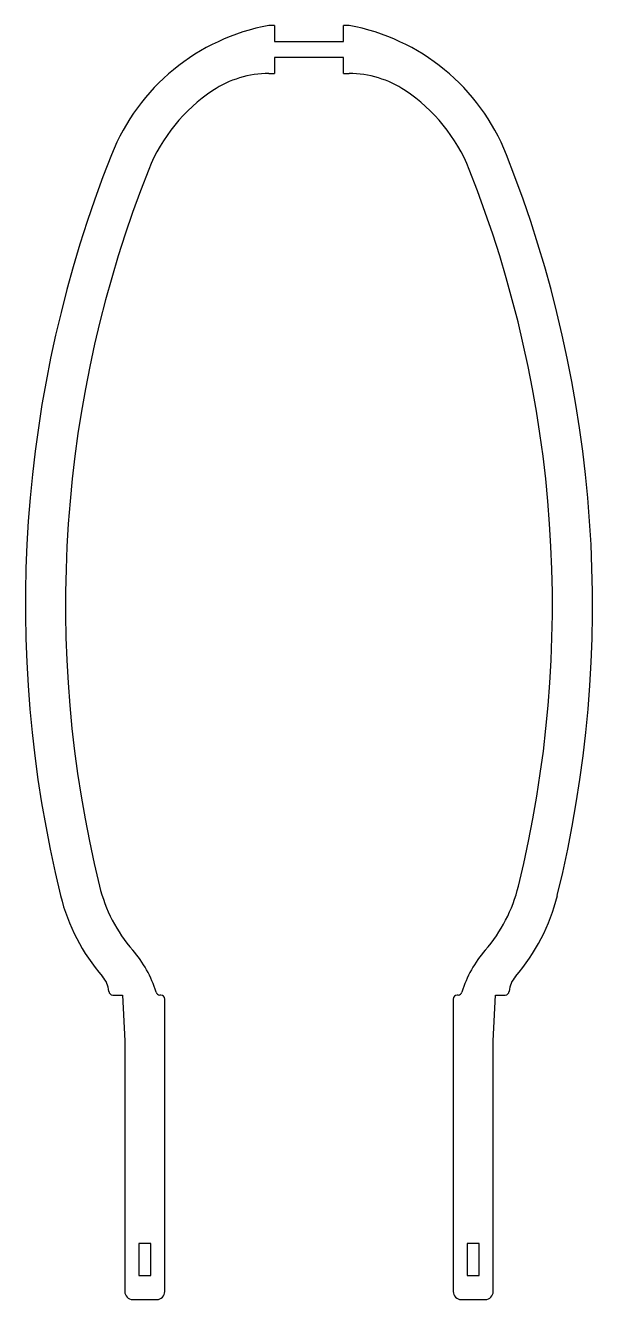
# Model space of a CAD drawing. Header units: millimetres. Extents: x -82 to -12, y -100 to 59.
import ezdxf

# ---------------------------------------------------------------- set-up
doc = ezdxf.new("R2010")
doc.units = ezdxf.units.MM

msp = doc.modelspace()

# ---------------------------------------------------------------- linework, layer by layer
at = {"color": 7, "linetype": 'Continuous', "lineweight": 25}
for p, q in [((-51.29, 59.2), (-51.99, 59.2)), ((-51.29, 59.2), (-51.29, 57.2)), ((-41.99, 59.2), (-42.69, 59.2)), ((-42.69, 57.2), (-42.69, 59.2)), ((-51.29, 57.2), (-42.69, 57.2)), ((-51.29, 55.2), (-51.29, 53.2)), ((-42.69, 55.2), (-51.29, 55.2)), ((-42.69, 53.2), (-42.69, 55.2)), ((-51.99, 53.2), (-51.29, 53.2)), ((-42.69, 53.2), (-41.99, 53.2)), ((-71.49, -61.8), (-70.29, -61.8)), ((-70.29, -61.8), (-69.99, -67.53)), ((-65.49, -61.8), (-65.61, -61.8)), ((-28.37, -61.8), (-28.49, -61.8)), ((-23.99, -67.53), (-23.69, -61.8)), ((-23.69, -61.8), (-22.49, -61.8)), ((-64.99, -98.8), (-64.99, -62.3)), ((-28.99, -62.3), (-28.99, -98.8)), ((-69.99, -67.53), (-69.99, -98.8)), ((-23.99, -98.8), (-23.99, -67.53)), ((-66.74, -92.8), (-68.24, -92.8)), ((-68.24, -92.8), (-68.24, -96.8)), ((-66.74, -96.8), (-66.74, -92.8)), ((-25.74, -92.8), (-27.24, -92.8)), ((-27.24, -92.8), (-27.24, -96.8)), ((-25.74, -96.8), (-25.74, -92.8)), ((-68.24, -96.8), (-66.74, -96.8)), ((-27.24, -96.8), (-25.74, -96.8)), ((-68.99, -99.8), (-65.99, -99.8)), ((-27.99, -99.8), (-24.99, -99.8))]:
    msp.add_line(p, q, dxfattribs=at)
for centre, radius, start, end in [((-47.24, 33.38), 26.26, 100.4313, 158.3332), ((-46.74, 33.38), 26.26, 21.6668, 79.5687), ((-51.99, 40.54), 12.66, 90, 123.5712), ((-41.99, 40.54), 12.66, 56.4288, 90), ((-47.24, 33.38), 21.26, 123.5712, 158.3332), ((-46.74, 33.38), 21.26, 21.6668, 56.4288), ((69.74, -13.1), 152.13, 158.3332, 193.8008), ((-163.73, -13.1), 152.13, 346.1992, 21.6668), ((69.74, -13.1), 147.13, 158.3332, 193.8008), ((-163.73, -13.1), 147.13, 346.1992, 21.6668), ((-54.54, -43.63), 19.16, 193.8008, 221.0091), ((-39.45, -43.63), 19.16, 318.9909, 346.1992), ((-54.54, -43.63), 24.16, 193.8008, 221.0091), ((-39.45, -43.63), 24.16, 318.9909, 346.1992), ((-79.77, -65.57), 14.29, 16.7742, 41.0091), ((-14.21, -65.57), 14.29, 138.9909, 163.2258), ((-75.17, -61.57), 3.19, 4.1141, 41.0091), ((-18.81, -61.57), 3.19, 138.9909, 175.8859), ((-71.49, -61.3), 0.5, 184.1141, 270), ((-65.61, -61.3), 0.5, 196.7742, 270), ((-65.49, -62.3), 0.5, 0, 90), ((-28.49, -62.3), 0.5, 90, 180), ((-28.37, -61.3), 0.5, 270, 343.2258), ((-22.49, -61.3), 0.5, 270, 355.8859), ((-68.99, -98.8), 1, 180, 270), ((-65.99, -98.8), 1, 270, 0), ((-27.99, -98.8), 1, 180, 270), ((-24.99, -98.8), 1, 270, 0)]:
    msp.add_arc(centre, radius, start, end, dxfattribs=at)

doc.saveas('drawing.dxf')
